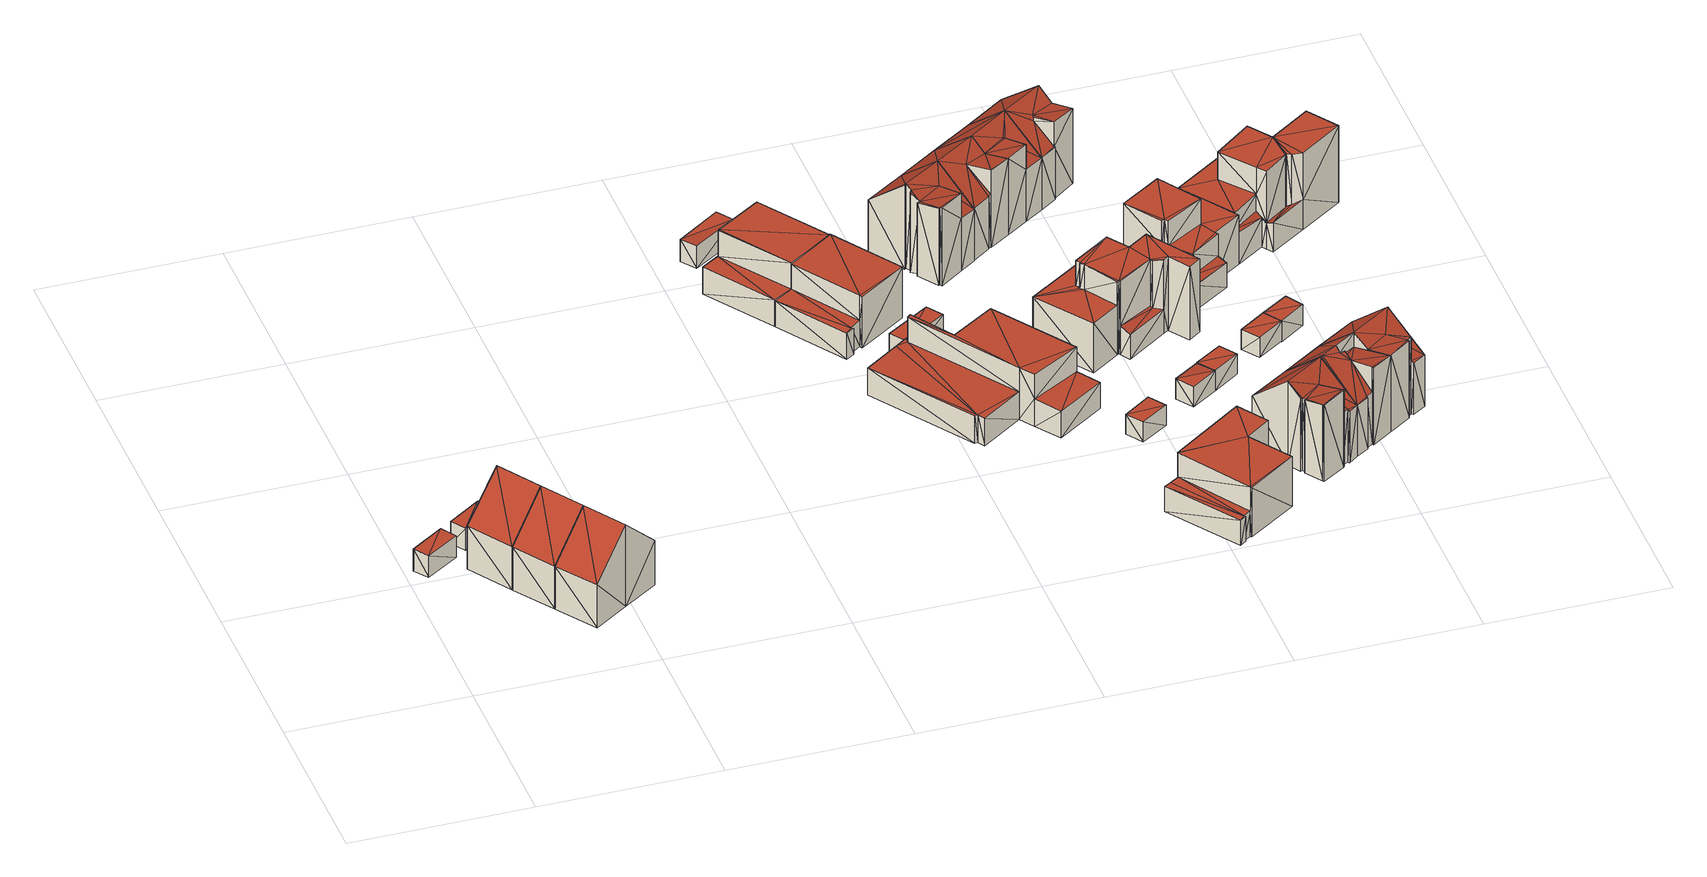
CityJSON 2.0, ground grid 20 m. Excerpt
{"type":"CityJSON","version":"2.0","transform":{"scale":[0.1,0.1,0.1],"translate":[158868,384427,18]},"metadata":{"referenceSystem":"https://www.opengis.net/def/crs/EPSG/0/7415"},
"CityObjects":{
"building1":{"type":"Building","attributes":{"oorspronkelijk_bouwjaar":2013,"status":"Pand in gebruik","geconstateerd":false,"h_maaiveld":18.62,"dak_type":"single horizontal","pw_datum":"2016-12-01","pw_actueel":"yes","pw_bron":"ahn3","reconstructie_methode":"tudelft3d-geoflow","versie_methode":"v21.03.1","kas_warenhuis":false,"ondergronds_type":"above ground","lod11_replace":false,"reconstruction_skipped":false},"geometry":[{"type":"Solid","lod":"2.2","boundaries":[[[[0,1,2]],[[2,1,3]],[[4,1,5]],[[5,1,0]],[[6,2,3]],[[7,6,3]],[[5,0,2]],[[6,5,2]],[[7,3,4]],[[4,3,1]],[[6,7,4]],[[5,6,4]]]],"semantics":{"surfaces":[{"type":"GroundSurface"},{"type":"WallSurface"},{"type":"RoofSurface"}],"values":[[0,0,1,1,1,1,1,1,1,1,2,2]]}}]},
"building2":{"type":"Building","attributes":{"oorspronkelijk_bouwjaar":2013,"status":"Pand in gebruik","geconstateerd":false,"h_maaiveld":18.62,"dak_type":"single horizontal","pw_datum":"2016-12-01","pw_actueel":"yes","pw_bron":"ahn3","reconstructie_methode":"tudelft3d-geoflow","versie_methode":"v21.03.1","kas_warenhuis":false,"ondergronds_type":"above ground","lod11_replace":false,"reconstruction_skipped":false},"geometry":[{"type":"Solid","lod":"2.2","boundaries":[[[[8,9,10]],[[11,8,10]],[[12,8,13]],[[13,8,11]],[[14,10,15]],[[15,10,9]],[[13,11,14]],[[14,11,10]],[[15,9,12]],[[12,9,8]],[[15,12,14]],[[14,12,13]]]],"semantics":{"surfaces":[{"type":"GroundSurface"},{"type":"WallSurface"},{"type":"RoofSurface"}],"values":[[0,0,1,1,1,1,1,1,1,1,2,2]]}}]},
"building3":{"type":"Building","attributes":{"oorspronkelijk_bouwjaar":2013,"status":"Pand in gebruik","geconstateerd":false,"h_maaiveld":18.61,"dak_type":"slanted","pw_datum":"2016-12-01","pw_actueel":"yes","pw_bron":"ahn3","reconstructie_methode":"tudelft3d-geoflow","versie_methode":"v21.03.1","kas_warenhuis":false,"ondergronds_type":"above ground","lod11_replace":false,"reconstruction_skipped":false},"geometry":[{"type":"Solid","lod":"2.2","boundaries":[[[[16,17,18]],[[19,20,21]],[[20,18,17]],[[21,20,17]],[[22,21,17]],[[23,22,17]],[[24,20,25]],[[25,20,19]],[[25,19,21]],[[22,25,21]],[[23,17,26]],[[26,17,16]],[[27,18,20]],[[24,27,20]],[[26,16,18]],[[27,26,18]],[[25,22,24]],[[24,22,23]],[[24,23,27]],[[27,23,26]]]],"semantics":{"surfaces":[{"type":"GroundSurface"},{"type":"WallSurface"},{"type":"RoofSurface"}],"values":[[0,0,0,0,1,1,1,1,1,1,1,1,1,1,1,1,2,2,2,2]]}}]},
"building4":{"type":"Building","attributes":{"oorspronkelijk_bouwjaar":2013,"status":"Pand in gebruik","geconstateerd":false,"h_maaiveld":18.62,"dak_type":"slanted","pw_datum":"2016-12-01","pw_actueel":"yes","pw_bron":"ahn3","reconstructie_methode":"tudelft3d-geoflow","versie_methode":"v21.03.1","kas_warenhuis":false,"ondergronds_type":"above ground","lod11_replace":false,"reconstruction_skipped":false},"geometry":[{"type":"Solid","lod":"2.2","boundaries":[[[[19,28,29]],[[20,29,30]],[[20,19,29]],[[20,30,18]],[[24,20,27]],[[27,20,18]],[[31,30,29]],[[32,31,29]],[[27,18,30]],[[31,27,30]],[[33,28,25]],[[25,28,19]],[[25,19,20]],[[24,25,20]],[[32,29,33]],[[33,29,28]],[[31,32,24]],[[27,31,24]],[[32,33,24]],[[24,33,25]]]],"semantics":{"surfaces":[{"type":"GroundSurface"},{"type":"WallSurface"},{"type":"RoofSurface"}],"values":[[0,0,0,0,1,1,1,1,1,1,1,1,1,1,1,1,2,2,2,2]]}}]},
"building5":{"type":"Building","attributes":{"oorspronkelijk_bouwjaar":2013,"status":"Pand in gebruik","geconstateerd":false,"h_maaiveld":18.62,"dak_type":"slanted","pw_datum":"2016-12-01","pw_actueel":"yes","pw_bron":"ahn3","reconstructie_methode":"tudelft3d-geoflow","versie_methode":"v21.03.1","kas_warenhuis":false,"ondergronds_type":"above ground","lod11_replace":false,"reconstruction_skipped":false},"geometry":[{"type":"Solid","lod":"2.2","boundaries":[[[[30,29,34]],[[34,29,35]],[[36,35,28]],[[35,29,28]],[[31,30,34]],[[37,31,34]],[[38,36,33]],[[33,36,28]],[[33,28,29]],[[32,33,29]],[[39,35,38]],[[38,35,36]],[[32,29,31]],[[31,29,30]],[[37,34,35]],[[39,37,35]],[[37,39,32]],[[31,37,32]],[[39,38,32]],[[32,38,33]]]],"semantics":{"surfaces":[{"type":"GroundSurface"},{"type":"WallSurface"},{"type":"RoofSurface"}],"values":[[0,0,0,0,1,1,1,1,1,1,1,1,1,1,1,1,2,2,2,2]]}}]},
"building6":{"type":"Building","attributes":{"oorspronkelijk_bouwjaar":2013,"status":"Pand in gebruik","geconstateerd":false,"h_maaiveld":18.41,"dak_type":"single horizontal","pw_datum":"2016-12-01","pw_actueel":"yes","pw_bron":"ahn3","reconstructie_methode":"tudelft3d-geoflow","versie_methode":"v21.03.1","kas_warenhuis":false,"ondergronds_type":"above ground","lod11_replace":false,"reconstruction_skipped":false},"geometry":[{"type":"Solid","lod":"2.2","boundaries":[[[[40,41,42]],[[42,41,43]],[[44,41,45]],[[45,41,40]],[[45,40,42]],[[46,45,42]],[[46,42,43]],[[47,46,43]],[[47,43,44]],[[44,43,41]],[[47,44,46]],[[46,44,45]]]],"semantics":{"surfaces":[{"type":"GroundSurface"},{"type":"WallSurface"},{"type":"RoofSurface"}],"values":[[0,0,1,1,1,1,1,1,1,1,2,2]]}}]},
"building7":{"type":"Building","attributes":{"oorspronkelijk_bouwjaar":2013,"status":"Pand in gebruik","geconstateerd":false,"h_maaiveld":18.41,"dak_type":"multiple horizontal","pw_datum":"2016-12-01","pw_actueel":"yes","pw_bron":"ahn3","reconstructie_methode":"tudelft3d-geoflow","versie_methode":"v21.03.1","kas_warenhuis":false,"ondergronds_type":"above ground","lod11_replace":false,"reconstruction_skipped":false},"geometry":[{"type":"Solid","lod":"2.2","boundaries":[[[[48,49,50]],[[51,52,48]],[[48,52,49]],[[51,48,53]],[[54,53,55]],[[51,53,54]],[[56,55,53]],[[57,56,53]],[[58,59,60]],[[60,59,54]],[[54,59,51]],[[61,52,59]],[[59,52,51]],[[62,49,61]],[[61,49,52]],[[63,64,58]],[[58,64,59]],[[65,50,49]],[[62,65,49]],[[60,54,55]],[[56,60,55]],[[64,48,50]],[[65,64,50]],[[64,53,48]],[[63,57,64]],[[64,57,53]],[[61,59,64]],[[62,64,65]],[[62,61,64]],[[60,56,57]],[[58,57,63]],[[58,60,57]]]],"semantics":{"surfaces":[{"type":"GroundSurface"},{"type":"WallSurface"},{"type":"RoofSurface"}],"values":[[0,0,0,0,0,0,1,1,1,1,1,1,1,1,1,1,1,1,1,1,1,1,1,1,1,1,2,2,2,2,2,2]]}}]},
"building8":{"type":"Building","attributes":{"oorspronkelijk_bouwjaar":2013,"status":"Pand in gebruik","geconstateerd":false,"h_maaiveld":18.41,"dak_type":"slanted","pw_datum":"2016-12-01","pw_actueel":"yes","pw_bron":"ahn3","reconstructie_methode":"tudelft3d-geoflow","versie_methode":"v21.03.1","kas_warenhuis":false,"ondergronds_type":"above ground","lod11_replace":false,"reconstruction_skipped":false},"geometry":[{"type":"Solid","lod":"2.2","boundaries":[[[[66,52,67]],[[68,69,54]],[[69,67,51]],[[70,66,67]],[[71,69,68]],[[69,51,54]],[[67,52,51]],[[72,66,70]],[[73,72,70]],[[59,51,74]],[[74,51,52]],[[75,67,69]],[[76,75,69]],[[73,70,75]],[[75,70,67]],[[77,76,78]],[[78,76,71]],[[71,76,69]],[[79,68,80]],[[80,68,54]],[[74,52,66]],[[72,74,66]],[[81,59,76]],[[77,81,76]],[[80,54,59]],[[81,80,59]],[[59,54,51]],[[78,71,79]],[[79,71,68]],[[73,75,72]],[[74,75,59]],[[59,75,76]],[[74,72,75]],[[81,77,80]],[[80,77,79]],[[79,77,78]]]],"semantics":{"surfaces":[{"type":"GroundSurface"},{"type":"WallSurface"},{"type":"RoofSurface"}],"values":[[0,0,0,0,0,0,0,1,1,1,1,1,1,1,1,1,1,1,1,1,1,1,1,1,1,1,1,1,1,2,2,2,2,2,2,2]]}}]},
"building9":{"type":"Building","attributes":{"oorspronkelijk_bouwjaar":2013,"status":"Pand in gebruik","geconstateerd":false,"h_maaiveld":18.41,"dak_type":"single horizontal","pw_datum":"2016-12-01","pw_actueel":"yes","pw_bron":"ahn3","reconstructie_methode":"tudelft3d-geoflow","versie_methode":"v21.03.1","kas_warenhuis":false,"ondergronds_type":"above ground","lod11_replace":false,"reconstruction_skipped":false},"geometry":[{"type":"Solid","lod":"2.2","boundaries":[[[[82,83,84]],[[85,82,84]],[[86,84,83]],[[87,86,83]],[[87,83,88]],[[88,83,82]],[[88,82,89]],[[89,82,85]],[[89,85,84]],[[86,89,84]],[[88,89,86]],[[87,88,86]]]],"semantics":{"surfaces":[{"type":"GroundSurface"},{"type":"WallSurface"},{"type":"RoofSurface"}],"values":[[0,0,1,1,1,1,1,1,1,1,2,2]]}}]},
"building10":{"type":"Building","attributes":{"oorspronkelijk_bouwjaar":2016,"status":"Pand in gebruik","geconstateerd":false,"h_maaiveld":18.33,"dak_type":"multiple horizontal","pw_datum":"2016-12-01","pw_actueel":"yes","pw_bron":"ahn3","reconstructie_methode":"tudelft3d-geoflow","versie_methode":"v21.03.1","kas_warenhuis":false,"ondergronds_type":"above ground","lod11_replace":false,"reconstruction_skipped":false},"geometry":[{"type":"Solid","lod":"2.2","boundaries":[[[[90,91,92]],[[92,91,93]],[[93,91,94]],[[95,90,92]],[[96,97,98]],[[99,97,96]],[[100,96,101]],[[99,96,100]],[[97,92,98]],[[95,92,102]],[[102,92,97]],[[103,102,97]],[[104,92,105]],[[106,104,105]],[[105,92,93]],[[107,101,96]],[[108,107,96]],[[109,95,102]],[[110,109,102]],[[111,98,92]],[[104,111,92]],[[112,99,113]],[[113,99,100]],[[114,90,95]],[[109,114,95]],[[115,103,97]],[[116,115,97]],[[117,112,118]],[[118,112,108]],[[113,100,107]],[[107,100,101]],[[119,91,114]],[[114,91,90]],[[105,93,120]],[[120,93,94]],[[106,105,121]],[[122,106,121]],[[120,94,119]],[[119,94,91]],[[123,116,97]],[[122,121,116]],[[123,122,116]],[[118,108,111]],[[111,108,98]],[[98,108,96]],[[112,97,99]],[[117,123,112]],[[112,123,97]],[[110,102,103]],[[115,110,103]],[[108,112,113]],[[107,108,113]],[[105,120,121]],[[109,110,114]],[[116,110,115]],[[116,121,110]],[[121,119,110]],[[120,119,121]],[[119,114,110]],[[117,118,123]],[[123,111,104]],[[123,118,111]],[[122,104,106]],[[123,104,122]]]],"semantics":{"surfaces":[{"type":"GroundSurface"},{"type":"WallSurface"},{"type":"RoofSurface"}],"values":[[0,0,0,0,0,0,0,0,0,0,0,0,1,1,1,1,1,1,1,1,1,1,1,1,1,1,1,1,1,1,1,1,1,1,1,1,1,1,1,1,1,1,1,1,1,1,1,1,1,1,2,2,2,2,2,2,2,2,2,2,2,2,2,2]]}}]},
"building11":{"type":"Building","attributes":{"oorspronkelijk_bouwjaar":2013,"status":"Pand in gebruik","geconstateerd":false,"h_maaiveld":18.42,"dak_type":"slanted","pw_datum":"2016-12-01","pw_actueel":"yes","pw_bron":"ahn3","reconstructie_methode":"tudelft3d-geoflow","versie_methode":"v21.03.1","kas_warenhuis":false,"ondergronds_type":"above ground","lod11_replace":false,"reconstruction_skipped":false},"geometry":[{"type":"Solid","lod":"2.2","boundaries":[[[[124,125,126]],[[126,127,128]],[[126,125,127]],[[129,128,130]],[[129,131,132]],[[133,131,129]],[[131,134,132]],[[135,134,131]],[[132,136,137]],[[129,132,128]],[[137,126,128]],[[132,137,128]],[[138,134,135]],[[139,138,135]],[[139,135,131]],[[140,139,131]],[[141,127,125]],[[142,141,125]],[[143,130,128]],[[144,143,128]],[[142,125,124]],[[145,142,124]],[[146,126,147]],[[147,126,137]],[[145,124,146]],[[146,124,126]],[[144,128,141]],[[141,128,127]],[[148,132,138]],[[138,132,134]],[[149,133,129]],[[150,151,149]],[[149,151,133]],[[140,131,133]],[[151,140,133]],[[147,137,152]],[[152,137,136]],[[152,136,148]],[[148,136,132]],[[149,129,143]],[[143,129,130]],[[150,149,153]],[[145,146,142]],[[141,146,144]],[[141,142,146]],[[139,140,138]],[[153,148,150]],[[150,140,151]],[[150,148,140]],[[148,138,140]],[[153,149,143]],[[153,143,144]],[[153,144,146]],[[148,153,147]],[[148,147,152]],[[147,153,146]]]],"semantics":{"surfaces":[{"type":"GroundSurface"},{"type":"WallSurface"},{"type":"RoofSurface"}],"values":[[0,0,0,0,0,0,0,0,0,0,0,0,1,1,1,1,1,1,1,1,1,1,1,1,1,1,1,1,1,1,1,1,1,1,1,1,1,1,1,1,1,1,2,2,2,2,2,2,2,2,2,2,2,2,2,2]]}}]},
"building12":{"type":"Building","attributes":{"oorspronkelijk_bouwjaar":2014,"status":"Pand in gebruik","geconstateerd":false,"h_maaiveld":18.48,"dak_type":"multiple horizontal","pw_datum":"2016-12-01","pw_actueel":"yes","pw_bron":"ahn3","reconstructie_methode":"tudelft3d-geoflow","versie_methode":"v21.03.1","kas_warenhuis":false,"ondergronds_type":"above ground","lod11_replace":false,"reconstruction_skipped":false},"geometry":[{"type":"Solid","lod":"2.2","boundaries":[[[[154,155,156]],[[157,156,158]],[[159,154,156]],[[160,161,162]],[[161,163,162]],[[164,157,161]],[[161,158,163]],[[165,157,164]],[[157,158,161]],[[156,155,166]],[[158,156,166]],[[167,154,168]],[[168,154,159]],[[169,161,160]],[[170,169,160]],[[170,160,171]],[[171,160,162]],[[172,155,167]],[[167,155,154]],[[173,158,174]],[[174,158,166]],[[175,164,169]],[[169,164,161]],[[176,163,173]],[[177,176,173]],[[173,163,158]],[[177,173,178]],[[178,173,179]],[[178,179,180]],[[180,179,165]],[[165,179,157]],[[174,166,172]],[[172,166,155]],[[181,156,179]],[[179,156,157]],[[168,159,181]],[[181,159,156]],[[171,162,176]],[[176,162,163]],[[180,165,164]],[[175,180,164]],[[168,181,167]],[[174,181,173]],[[173,181,179]],[[174,172,181]],[[172,167,181]],[[178,180,175]],[[177,178,169]],[[169,178,175]],[[171,169,170]],[[176,169,171]],[[177,169,176]]]],"semantics":{"surfaces":[{"type":"GroundSurface"},{"type":"WallSurface"},{"type":"RoofSurface"}],"values":[[0,0,0,0,0,0,0,0,0,0,0,1,1,1,1,1,1,1,1,1,1,1,1,1,1,1,1,1,1,1,1,1,1,1,1,1,1,1,1,1,1,2,2,2,2,2,2,2,2,2,2,2]]}}]},
"building13":{"type":"Building","attributes":{"oorspronkelijk_bouwjaar":2013,"status":"Pand in gebruik","geconstateerd":false,"h_maaiveld":18.46,"dak_type":"single horizontal","pw_datum":"2016-12-01","pw_actueel":"yes","pw_bron":"ahn3","reconstructie_methode":"tudelft3d-geoflow","versie_methode":"v21.03.1","kas_warenhuis":false,"ondergronds_type":"above ground","lod11_replace":false,"reconstruction_skipped":false},"geometry":[{"type":"Solid","lod":"2.2","boundaries":[[[[182,183,184]],[[185,182,184]],[[186,182,185]],[[187,186,185]],[[188,183,186]],[[186,183,182]],[[187,185,184]],[[189,187,184]],[[189,184,188]],[[188,184,183]],[[189,188,186]],[[187,189,186]]]],"semantics":{"surfaces":[{"type":"GroundSurface"},{"type":"WallSurface"},{"type":"RoofSurface"}],"values":[[0,0,1,1,1,1,1,1,1,1,2,2]]}}]},
"building14":{"type":"Building","attributes":{"oorspronkelijk_bouwjaar":2013,"status":"Pand in gebruik","geconstateerd":false,"h_maaiveld":18.46,"dak_type":"slanted","pw_datum":"2016-12-01","pw_actueel":"yes","pw_bron":"ahn3","reconstructie_methode":"tudelft3d-geoflow","versie_methode":"v21.03.1","kas_warenhuis":false,"ondergronds_type":"above ground","lod11_replace":false,"reconstruction_skipped":false},"geometry":[{"type":"Solid","lod":"2.2","boundaries":[[[[190,191,192]],[[193,191,194]],[[195,191,193]],[[196,191,195]],[[197,191,196]],[[198,197,199]],[[200,190,192]],[[197,196,199]],[[192,191,197]],[[144,191,201]],[[201,191,190]],[[141,194,191]],[[144,141,191]],[[202,195,203]],[[203,195,193]],[[204,199,205]],[[205,199,196]],[[201,190,200]],[[206,201,200]],[[203,193,194]],[[141,203,194]],[[205,196,195]],[[202,205,195]],[[207,198,204]],[[204,198,199]],[[208,209,207]],[[207,209,198]],[[198,209,197]],[[209,208,210]],[[211,192,197]],[[209,211,197]],[[206,200,192]],[[211,206,192]],[[202,203,144]],[[203,141,144]],[[209,210,211]],[[201,210,144]],[[202,210,205]],[[144,210,202]],[[201,211,210]],[[206,211,201]],[[210,208,205]],[[205,208,204]],[[204,208,207]]]],"semantics":{"surfaces":[{"type":"GroundSurface"},{"type":"WallSurface"},{"type":"RoofSurface"}],"values":[[0,0,0,0,0,0,0,0,0,1,1,1,1,1,1,1,1,1,1,1,1,1,1,1,1,1,1,1,1,1,1,1,1,2,2,2,2,2,2,2,2,2,2,2]]}}]},
"building15":{"type":"Building","attributes":{"oorspronkelijk_bouwjaar":2013,"status":"Pand in gebruik","geconstateerd":false,"h_maaiveld":18.46,"dak_type":"slanted","pw_datum":"2016-12-01","pw_actueel":"yes","pw_bron":"ahn3","reconstructie_methode":"tudelft3d-geoflow","versie_methode":"v21.03.1","kas_warenhuis":false,"ondergronds_type":"above ground","lod11_replace":false,"reconstruction_skipped":false},"geometry":[{"type":"Solid","lod":"2.2","boundaries":[[[[212,213,214]],[[215,216,217]],[[214,213,218]],[[217,219,220]],[[217,218,219]],[[217,216,218]],[[221,214,218]],[[216,221,218]],[[222,223,221]],[[224,225,223]],[[223,214,221]],[[224,223,222]],[[226,223,227]],[[227,223,225]],[[227,225,224]],[[228,227,224]],[[228,224,222]],[[229,228,222]],[[229,222,230]],[[230,222,221]],[[231,221,216]],[[232,230,231]],[[231,230,221]],[[233,220,219]],[[234,233,219]],[[235,215,236]],[[236,215,217]],[[237,238,239]],[[239,238,240]],[[239,240,241]],[[241,240,242]],[[243,218,244]],[[245,243,244]],[[244,218,213]],[[236,217,220]],[[233,236,220]],[[231,216,235]],[[235,216,215]],[[244,213,246]],[[246,213,212]],[[247,248,237]],[[237,248,238]],[[241,242,249]],[[249,242,234]],[[249,234,243]],[[243,234,218]],[[218,234,219]],[[232,231,247]],[[247,231,248]],[[246,212,250]],[[250,212,214]],[[245,244,251]],[[251,244,252]],[[251,252,253]],[[253,252,254]],[[253,254,255]],[[255,254,250]],[[255,250,226]],[[226,250,223]],[[223,250,214]],[[236,233,242]],[[234,242,233]],[[236,240,248]],[[236,242,240]],[[240,238,248]],[[235,248,231]],[[236,248,235]],[[241,249,243]],[[251,243,245]],[[241,243,230]],[[230,243,251]],[[229,251,226]],[[251,253,255]],[[251,255,226]],[[232,241,230]],[[226,227,228]],[[226,228,229]],[[247,237,232]],[[230,251,229]],[[239,241,237]],[[237,241,232]],[[250,254,246]],[[244,254,252]],[[244,246,254]]]],"semantics":{"surfaces":[{"type":"GroundSurface"},{"type":"WallSurface"},{"type":"RoofSurface"}],"values":[[0,0,0,0,0,0,0,0,0,0,0,0,1,1,1,1,1,1,1,1,1,1,1,1,1,1,1,1,1,1,1,1,1,1,1,1,1,1,1,1,1,1,1,1,1,1,1,1,1,1,1,1,1,1,1,1,1,1,1,1,2,2,2,2,2,2,2,2,2,2,2,2,2,2,2,2,2,2,2,2,2,2,2,2]]}}]},
"building16":{"type":"Building","attributes":{"oorspronkelijk_bouwjaar":2013,"status":"Pand in gebruik","geconstateerd":false,"h_maaiveld":18.46,"dak_type":"single horizontal","pw_datum":"2016-12-01","pw_actueel":"yes","pw_bron":"ahn3","reconstructie_methode":"tudelft3d-geoflow","versie_methode":"v21.03.1","kas_warenhuis":false,"ondergronds_type":"above ground","lod11_replace":false,"reconstruction_skipped":false},"geometry":[{"type":"Solid","lod":"2.2","boundaries":[[[[256,257,258]],[[258,257,259]],[[260,256,258]],[[261,260,258]],[[262,259,263]],[[263,259,257]],[[261,258,259]],[[262,261,259]],[[263,257,260]],[[260,257,256]],[[263,260,261]],[[262,263,261]]]],"semantics":{"surfaces":[{"type":"GroundSurface"},{"type":"WallSurface"},{"type":"RoofSurface"}],"values":[[0,0,1,1,1,1,1,1,1,1,2,2]]}}]},
"building17":{"type":"Building","attributes":{"oorspronkelijk_bouwjaar":2013,"status":"Pand in gebruik","geconstateerd":false,"h_maaiveld":18.47,"dak_type":"slanted","pw_datum":"2016-12-01","pw_actueel":"yes","pw_bron":"ahn3","reconstructie_methode":"tudelft3d-geoflow","versie_methode":"v21.03.1","kas_warenhuis":false,"ondergronds_type":"above ground","lod11_replace":false,"reconstruction_skipped":false},"geometry":[{"type":"Solid","lod":"2.2","boundaries":[[[[193,264,195]],[[265,266,264]],[[196,266,199]],[[196,264,266]],[[195,264,196]],[[267,264,193]],[[268,266,269]],[[269,266,265]],[[269,265,264]],[[270,269,264]],[[205,196,199]],[[204,205,199]],[[271,268,272]],[[273,271,272]],[[202,195,205]],[[205,195,196]],[[268,199,266]],[[271,204,268]],[[268,204,199]],[[273,272,274]],[[275,267,203]],[[203,267,193]],[[203,193,195]],[[202,203,195]],[[270,264,275]],[[275,264,267]],[[270,275,203]],[[202,270,203]],[[273,274,205]],[[271,205,204]],[[271,273,205]],[[270,272,269]],[[274,270,202]],[[269,272,268]],[[270,274,272]],[[202,205,274]]]],"semantics":{"surfaces":[{"type":"GroundSurface"},{"type":"WallSurface"},{"type":"RoofSurface"}],"values":[[0,0,0,0,0,0,1,1,1,1,1,1,1,1,1,1,1,1,1,1,1,1,1,1,1,1,2,2,2,2,2,2,2,2,2,2]]}}]},
"building18":{"type":"Building","attributes":{"oorspronkelijk_bouwjaar":2013,"status":"Pand in gebruik","geconstateerd":false,"h_maaiveld":18.48,"dak_type":"slanted","pw_datum":"2016-12-01","pw_actueel":"yes","pw_bron":"ahn3","reconstructie_methode":"tudelft3d-geoflow","versie_methode":"v21.03.1","kas_warenhuis":false,"ondergronds_type":"above ground","lod11_replace":false,"reconstruction_skipped":false},"geometry":[{"type":"Solid","lod":"2.2","boundaries":[[[[276,277,278]],[[279,280,278]],[[281,276,282]],[[280,276,278]],[[283,284,285]],[[286,280,284]],[[287,282,286]],[[284,280,285]],[[288,286,289]],[[290,291,288]],[[292,287,291]],[[292,291,293]],[[291,286,288]],[[287,286,291]],[[282,276,280]],[[286,282,280]],[[294,287,295]],[[295,287,292]],[[296,285,280]],[[297,296,280]],[[298,288,299]],[[299,288,289]],[[300,281,282]],[[301,300,282]],[[302,277,276]],[[303,302,276]],[[304,305,306]],[[299,289,305]],[[304,299,305]],[[305,289,286]],[[295,292,293]],[[307,295,293]],[[307,293,291]],[[308,307,291]],[[305,286,309]],[[309,286,284]],[[301,282,287]],[[294,301,287]],[[310,290,288]],[[298,310,288]],[[308,291,290]],[[310,308,290]],[[303,276,300]],[[300,276,281]],[[309,284,311]],[[311,284,283]],[[311,283,296]],[[296,283,285]],[[312,279,278]],[[313,312,278]],[[314,313,278]],[[314,278,302]],[[302,278,277]],[[297,280,312]],[[312,280,279]],[[314,302,303]],[[314,303,297]],[[314,297,312]],[[313,314,312]],[[303,300,301]],[[297,303,306]],[[306,303,301]],[[309,306,305]],[[296,306,309]],[[296,309,311]],[[297,306,296]],[[307,308,295]],[[304,308,298]],[[298,308,310]],[[299,304,298]],[[304,294,308]],[[306,301,294]],[[294,295,308]],[[306,294,304]]]],"semantics":{"surfaces":[{"type":"GroundSurface"},{"type":"WallSurface"},{"type":"RoofSurface"}],"values":[[0,0,0,0,0,0,0,0,0,0,0,0,0,0,0,0,1,1,1,1,1,1,1,1,1,1,1,1,1,1,1,1,1,1,1,1,1,1,1,1,1,1,1,1,1,1,1,1,1,1,1,1,1,1,1,2,2,2,2,2,2,2,2,2,2,2,2,2,2,2,2,2,2,2]]}}]},
"building19":{"type":"Building","attributes":{"oorspronkelijk_bouwjaar":2013,"status":"Pand in gebruik","geconstateerd":false,"h_maaiveld":18.46,"dak_type":"single horizontal","pw_datum":"2016-12-01","pw_actueel":"yes","pw_bron":"ahn3","reconstructie_methode":"tudelft3d-geoflow","versie_methode":"v21.03.1","kas_warenhuis":false,"ondergronds_type":"above ground","lod11_replace":false,"reconstruction_skipped":false},"geometry":[{"type":"Solid","lod":"2.2","boundaries":[[[[315,316,256]],[[256,316,257]],[[317,256,263]],[[263,256,257]],[[318,315,256]],[[317,318,256]],[[319,316,315]],[[318,319,315]],[[263,257,319]],[[319,257,316]],[[263,319,317]],[[317,319,318]]]],"semantics":{"surfaces":[{"type":"GroundSurface"},{"type":"WallSurface"},{"type":"RoofSurface"}],"values":[[0,0,1,1,1,1,1,1,1,1,2,2]]}}]},
"building20":{"type":"Building","attributes":{"oorspronkelijk_bouwjaar":2013,"status":"Pand in gebruik","geconstateerd":false,"h_maaiveld":18.47,"dak_type":"slanted","pw_datum":"2016-12-01","pw_actueel":"yes","pw_bron":"ahn3","reconstructie_methode":"tudelft3d-geoflow","versie_methode":"v21.03.1","kas_warenhuis":false,"ondergronds_type":"above ground","lod11_replace":false,"reconstruction_skipped":false},"geometry":[{"type":"Solid","lod":"2.2","boundaries":[[[[320,321,322]],[[264,322,265]],[[264,320,322]],[[322,323,265]],[[324,320,264]],[[325,264,267]],[[324,264,325]],[[326,321,327]],[[327,321,320]],[[270,264,269]],[[269,264,265]],[[269,265,323]],[[328,269,323]],[[329,324,330]],[[330,324,325]],[[327,320,324]],[[329,327,324]],[[330,325,267]],[[275,330,267]],[[275,267,264]],[[270,275,264]],[[331,332,333]],[[334,335,326]],[[326,335,321]],[[321,335,322]],[[332,331,334]],[[334,331,335]],[[328,323,322]],[[335,328,322]],[[270,329,330]],[[275,270,330]],[[269,331,270]],[[270,331,333]],[[335,331,269]],[[329,333,327]],[[270,333,329]],[[269,328,335]],[[332,334,333]],[[333,326,327]],[[333,334,326]]]],"semantics":{"surfaces":[{"type":"GroundSurface"},{"type":"WallSurface"},{"type":"RoofSurface"}],"values":[[0,0,0,0,0,0,0,1,1,1,1,1,1,1,1,1,1,1,1,1,1,1,1,1,1,1,1,1,1,2,2,2,2,2,2,2,2,2,2,2]]}}]},
"building21":{"type":"Building","attributes":{"oorspronkelijk_bouwjaar":2013,"status":"Pand in gebruik","geconstateerd":false,"h_maaiveld":18.47,"dak_type":"slanted","pw_datum":"2016-12-01","pw_actueel":"yes","pw_bron":"ahn3","reconstructie_methode":"tudelft3d-geoflow","versie_methode":"v21.03.1","kas_warenhuis":false,"ondergronds_type":"above ground","lod11_replace":false,"reconstruction_skipped":false},"geometry":[{"type":"Solid","lod":"2.2","boundaries":[[[[279,336,337]],[[338,339,340]],[[337,336,341]],[[337,341,339]],[[337,339,342]],[[339,341,340]],[[285,342,343]],[[337,342,285]],[[344,336,312]],[[312,336,279]],[[312,279,337]],[[345,312,337]],[[346,338,347]],[[347,338,340]],[[348,349,346]],[[346,349,338]],[[338,349,339]],[[349,348,350]],[[351,352,350]],[[353,354,344]],[[344,341,336]],[[344,354,341]],[[345,355,356]],[[296,285,343]],[[357,296,343]],[[355,345,296]],[[296,337,285]],[[296,345,337]],[[347,340,354]],[[354,340,341]],[[358,359,353]],[[353,359,354]],[[352,351,360]],[[361,352,360]],[[361,360,359]],[[358,361,359]],[[362,342,339]],[[349,362,339]],[[357,343,342]],[[362,357,342]],[[358,356,361]],[[357,362,296]],[[296,362,350]],[[350,362,349]],[[352,361,350]],[[361,356,350]],[[356,296,350]],[[355,296,356]],[[360,351,359]],[[348,347,350]],[[351,350,354]],[[359,351,354]],[[350,347,354]],[[348,346,347]],[[356,358,312]],[[312,358,344]],[[344,358,353]],[[345,356,312]]]],"semantics":{"surfaces":[{"type":"GroundSurface"},{"type":"WallSurface"},{"type":"RoofSurface"}],"values":[[0,0,0,0,0,0,0,0,1,1,1,1,1,1,1,1,1,1,1,1,1,1,1,1,1,1,1,1,1,1,1,1,1,1,1,1,1,1,1,1,2,2,2,2,2,2,2,2,2,2,2,2,2,2,2,2,2,2]]}}]},
"building22":{"type":"Building","attributes":{"oorspronkelijk_bouwjaar":2013,"status":"Pand in gebruik","geconstateerd":false,"h_maaiveld":18.46,"dak_type":"single horizontal","pw_datum":"2016-12-01","pw_actueel":"yes","pw_bron":"ahn3","reconstructie_methode":"tudelft3d-geoflow","versie_methode":"v21.03.1","kas_warenhuis":false,"ondergronds_type":"above ground","lod11_replace":false,"reconstruction_skipped":false},"geometry":[{"type":"Solid","lod":"2.2","boundaries":[[[[363,364,365]],[[366,363,365]],[[367,364,363]],[[368,367,363]],[[368,363,369]],[[369,363,366]],[[370,365,364]],[[367,370,364]],[[369,366,370]],[[370,366,365]],[[369,370,368]],[[368,370,367]]]],"semantics":{"surfaces":[{"type":"GroundSurface"},{"type":"WallSurface"},{"type":"RoofSurface"}],"values":[[0,0,1,1,1,1,1,1,1,1,2,2]]}}]},
"building23":{"type":"Building","attributes":{"oorspronkelijk_bouwjaar":2013,"status":"Pand in gebruik","geconstateerd":false,"h_maaiveld":18.44,"dak_type":"slanted","pw_datum":"2016-12-01","pw_actueel":"yes","pw_bron":"ahn3","reconstructie_methode":"tudelft3d-geoflow","versie_methode":"v21.03.1","kas_warenhuis":false,"ondergronds_type":"above ground","lod11_replace":false,"reconstruction_skipped":false},"geometry":[{"type":"Solid","lod":"2.2","boundaries":[[[[371,372,373]],[[374,375,376]],[[377,371,373]],[[376,378,379]],[[375,380,376]],[[376,380,378]],[[380,381,378]],[[382,383,384]],[[385,383,382]],[[383,381,380]],[[384,383,380]],[[373,372,381]],[[383,373,381]],[[386,378,381]],[[387,386,381]],[[387,381,372]],[[388,387,372]],[[388,372,371]],[[389,388,371]],[[390,385,382]],[[391,390,382]],[[391,382,384]],[[392,391,384]],[[393,386,394]],[[394,386,395]],[[394,395,396]],[[397,394,396]],[[398,399,392]],[[400,398,392]],[[400,392,401]],[[401,392,380]],[[380,392,384]],[[386,379,378]],[[393,402,386]],[[386,402,379]],[[403,374,376]],[[404,403,376]],[[401,380,405]],[[405,380,375]],[[406,407,408]],[[408,407,404]],[[389,371,409]],[[409,371,377]],[[410,383,390]],[[390,383,385]],[[411,410,399]],[[398,411,399]],[[412,373,410]],[[411,412,410]],[[410,373,383]],[[409,377,412]],[[412,377,373]],[[408,404,402]],[[402,404,379]],[[379,404,376]],[[397,396,406]],[[406,396,407]],[[405,375,403]],[[403,375,374]],[[391,392,399]],[[390,391,410]],[[410,391,399]],[[388,389,412]],[[404,407,403]],[[388,396,387]],[[405,407,401]],[[386,387,395]],[[387,396,395]],[[389,409,412]],[[412,411,398]],[[388,412,396]],[[398,407,396]],[[412,398,396]],[[401,407,398]],[[400,401,398]],[[405,403,407]],[[397,406,394]],[[394,408,402]],[[394,406,408]],[[394,402,393]]]],"semantics":{"surfaces":[{"type":"GroundSurface"},{"type":"WallSurface"},{"type":"RoofSurface"}],"values":[[0,0,0,0,0,0,0,0,0,0,0,0,0,1,1,1,1,1,1,1,1,1,1,1,1,1,1,1,1,1,1,1,1,1,1,1,1,1,1,1,1,1,1,1,1,1,1,1,1,1,1,1,1,1,1,1,1,1,1,2,2,2,2,2,2,2,2,2,2,2,2,2,2,2,2,2,2,2,2,2]]}}]},
"building24":{"type":"Building","attributes":{"oorspronkelijk_bouwjaar":2013,"status":"Pand in gebruik","geconstateerd":false,"h_maaiveld":18.47,"dak_type":"slanted","pw_datum":"2016-12-01","pw_actueel":"yes","pw_bron":"ahn3","reconstructie_methode":"tudelft3d-geoflow","versie_methode":"v21.03.1","kas_warenhuis":false,"ondergronds_type":"above ground","lod11_replace":false,"reconstruction_skipped":false},"geometry":[{"type":"Solid","lod":"2.2","boundaries":[[[[336,413,341]],[[414,415,416]],[[341,413,417]],[[418,417,415]],[[419,417,418]],[[415,417,416]],[[340,418,420]],[[419,418,340]],[[341,417,419]],[[421,414,416]],[[422,421,416]],[[423,413,344]],[[344,413,336]],[[424,415,421]],[[421,415,414]],[[425,420,426]],[[426,420,418]],[[427,417,423]],[[423,417,413]],[[353,341,428]],[[428,341,419]],[[422,416,417]],[[427,422,417]],[[428,419,340]],[[347,428,340]],[[347,340,420]],[[425,347,420]],[[429,424,430]],[[344,336,341]],[[353,344,341]],[[424,418,415]],[[429,426,424]],[[424,426,418]],[[422,427,430]],[[421,422,424]],[[428,430,353]],[[430,427,353]],[[424,422,430]],[[423,344,353]],[[427,423,353]],[[426,430,428]],[[426,429,430]],[[426,428,347]],[[426,347,425]]]],"semantics":{"surfaces":[{"type":"GroundSurface"},{"type":"WallSurface"},{"type":"RoofSurface"}],"values":[[0,0,0,0,0,0,0,0,0,1,1,1,1,1,1,1,1,1,1,1,1,1,1,1,1,1,1,1,1,1,1,1,1,2,2,2,2,2,2,2,2,2,2,2]]}}]},
"building25":{"type":"Building","attributes":{"oorspronkelijk_bouwjaar":2013,"status":"Pand in gebruik","geconstateerd":false,"h_maaiveld":18.45,"dak_type":"single horizontal","pw_datum":"2016-12-01","pw_actueel":"yes","pw_bron":"ahn3","reconstructie_methode":"tudelft3d-geoflow","versie_methode":"v21.03.1","kas_warenhuis":false,"ondergronds_type":"above ground","lod11_replace":false,"reconstruction_skipped":false},"geometry":[{"type":"Solid","lod":"2.2","boundaries":[[[[431,432,433]],[[433,432,434]],[[367,433,434]],[[370,367,434]],[[435,432,436]],[[436,432,431]],[[370,434,432]],[[435,370,432]],[[436,431,367]],[[367,431,433]],[[436,367,435]],[[435,367,370]]]],"semantics":{"surfaces":[{"type":"GroundSurface"},{"type":"WallSurface"},{"type":"RoofSurface"}],"values":[[0,0,1,1,1,1,1,1,1,1,2,2]]}}]},
"building26":{"type":"Building","attributes":{"oorspronkelijk_bouwjaar":2013,"status":"Pand in gebruik","geconstateerd":false,"h_maaiveld":18.44,"dak_type":"slanted","pw_datum":"2016-12-01","pw_actueel":"yes","pw_bron":"ahn3","reconstructie_methode":"tudelft3d-geoflow","versie_methode":"v21.03.1","kas_warenhuis":false,"ondergronds_type":"above ground","lod11_replace":false,"reconstruction_skipped":false},"geometry":[{"type":"Solid","lod":"2.2","boundaries":[[[[437,438,439]],[[375,440,441]],[[441,440,374]],[[441,439,442]],[[443,444,374]],[[444,441,374]],[[439,441,444]],[[438,442,439]],[[442,445,446]],[[442,446,441]],[[447,438,448]],[[448,438,437]],[[448,437,449]],[[449,437,439]],[[449,439,450]],[[451,449,450]],[[450,439,444]],[[452,440,453]],[[453,440,375]],[[454,441,455]],[[455,441,446]],[[456,457,458]],[[459,456,458]],[[450,444,460]],[[460,444,443]],[[455,446,445]],[[461,455,445]],[[462,463,456]],[[456,463,457]],[[464,465,447]],[[447,465,438]],[[438,465,442]],[[466,467,465]],[[464,466,465]],[[459,458,467]],[[466,459,467]],[[461,445,442]],[[465,461,442]],[[468,469,470]],[[471,468,470]],[[471,470,462]],[[462,470,463]],[[463,470,472]],[[473,452,470]],[[470,452,472]],[[453,375,454]],[[454,375,441]],[[460,443,374]],[[403,460,374]],[[451,450,469]],[[468,451,469]],[[452,374,440]],[[473,403,452]],[[452,403,374]],[[453,454,452]],[[452,454,472]],[[463,454,455]],[[472,454,463]],[[461,465,467]],[[457,461,467]],[[458,457,467]],[[463,461,457]],[[455,461,463]],[[447,449,464]],[[456,459,449]],[[464,449,466]],[[447,448,449]],[[466,449,459]],[[449,468,471]],[[451,468,449]],[[471,462,456]],[[449,471,456]],[[469,473,470]],[[460,469,450]],[[460,403,469]],[[469,403,473]]]],"semantics":{"surfaces":[{"type":"GroundSurface"},{"type":"WallSurface"},{"type":"RoofSurface"}],"values":[[0,0,0,0,0,0,0,0,0,0,1,1,1,1,1,1,1,1,1,1,1,1,1,1,1,1,1,1,1,1,1,1,1,1,1,1,1,1,1,1,1,1,1,1,1,1,1,1,1,1,1,1,1,1,2,2,2,2,2,2,2,2,2,2,2,2,2,2,2,2,2,2,2,2,2,2]]}}]}
},
"vertices":[
[9,219,6],[46,244,6],[20,203,6],[57,227,6],[46,244,33],[9,219,33],[20,203,33],[57,227,33],
[96,277,6],[107,261,6],[70,236,6],[59,252,6],[96,277,33],[59,252,33],[70,236,33],[107,261,33],
[61,205,6],[101,231,6],[93,157,6],[171,209,6],[132,184,6],[139,257,6],[139,257,61],[101,231,107],[132,184,107],[171,209,61],[61,205,59],[93,157,59],
[201,165,6],[162,139,6],[123,112,6],[123,112,59],[162,139,107],[201,165,61],
[153,68,6],[192,94,6],[231,120,6],[153,68,59],[231,120,61],[192,94,107],
[479,676,4],[491,657,4],[430,642,4],[442,625,4],[491,657,32],[479,676,31],[430,642,31],[442,625,32],
[455,596,4],[434,582,4],[455,597,4],[507,520,4],[485,506,4],[456,597,4],[560,556,4],[508,633,4],[508,633,66],[456,597,68],[507,520,68],[507,520,36],[560,556,66],[485,506,37],[434,582,37],[455,596,68],[455,596,36],[455,597,36],
[536,430,4],[543,438,4],[611,480,4],[555,447,4],[545,436,4],[557,444,4],[536,430,36],[545,436,36],[485,506,36],[543,438,36],[555,447,36],[555,447,67],[557,444,67],[611,480,67],[560,556,67],[507,520,67],
[590,404,4],[578,422,4],[628,455,4],[640,437,4],[628,455,31],[578,422,32],[590,404,32],[640,437,31],
[537,367,3],[576,394,3],[624,353,3],[593,400,3],[590,404,3],[613,254,3],[734,296,3],[668,279,3],[673,386,3],[679,263,3],[698,236,3],[751,272,3],[616,255,3],[621,247,3],[624,353,67],[593,400,36],[593,400,67],[751,272,35],[734,296,36],[613,254,37],[616,255,37],[673,386,66],[679,263,37],[698,236,36],[537,367,36],[621,247,37],[668,279,37],[679,263,67],[734,296,66],[576,394,36],[590,404,36],[589,397,36],[589,397,67],[668,279,67],
[639,558,4],[613,596,4],[641,560,4],[658,627,4],[684,589,4],[692,538,4],[710,550,4],[664,522,4],[651,546,4],[666,520,4],[648,544,4],[663,522,4],[643,552,4],[645,555,4],[648,544,94],[663,522,99],[664,522,99],[658,627,69],[613,596,70],[710,550,68],[684,589,107],[639,558,108],[641,560,108],[645,555,103],[651,546,94],[692,538,69],[692,538,100],[666,520,100],[643,552,102],[678,565,94],
[810,2,5],[756,81,5],[816,8,5],[824,14,5],[774,92,5],[817,7,5],[876,114,5],[849,95,5],[854,147,5],[774,93,5],[880,49,5],[825,12,5],[764,86,5],[810,2,36],[817,7,36],[849,95,67],[876,114,68],[854,147,68],[756,81,36],[774,92,36],[764,86,36],[880,49,67],[774,93,66],[774,92,66],[824,14,66],[824,14,36],[825,12,66],[816,8,36],
[761,220,5],[791,240,5],[804,221,5],[773,201,5],[761,220,29],[773,201,30],[791,240,30],[804,221,30],
[710,550,5],[684,589,5],[730,565,5],[704,658,5],[658,627,5],[730,619,5],[739,605,5],[733,567,5],[733,566,5],[756,581,5],[730,564,5],[710,550,69],[730,619,107],[704,658,69],[756,581,99],[739,605,93],[730,564,69],[733,566,100],[733,567,100],[733,567,70],[715,591,94],[730,565,69],
[805,340,5],[798,351,5],[851,371,5],[797,444,5],[809,426,5],[720,393,5],[797,352,5],[795,351,5],[763,329,5],[825,403,5],[848,419,5],[857,375,5],[886,363,5],[872,353,5],[857,375,96],[872,353,95],[886,363,95],[848,419,96],[825,403,96],[809,426,65],[809,426,96],[763,329,66],[795,351,66],[797,444,65],[720,393,65],[770,393,96],[770,393,65],[769,392,96],[769,392,65],[773,389,96],[773,389,65],[797,352,95],[798,351,40],[798,351,95],[805,340,35],[767,398,96],[767,398,65],[795,351,95],[851,371,35],[838,376,96],[838,376,39],[840,373,96],[840,373,38],[851,371,96],
[856,281,5],[869,262,5],[827,261,5],[840,242,5],[856,281,29],[827,261,30],[840,242,30],[869,262,30],
[775,650,5],[801,611,5],[780,597,5],[749,688,5],[780,597,69],[801,611,69],[775,650,107],[780,597,100],[766,621,91],[766,621,95],[764,623,94],[749,688,69],
[898,118,5],[873,156,5],[874,157,5],[918,187,5],[943,149,5],[907,104,5],[909,105,5],[958,102,5],[957,104,5],[969,110,5],[950,100,5],[912,101,5],[950,97,5],[951,98,5],[924,80,5],[924,81,5],[910,100,5],[923,81,5],[912,101,95],[910,100,95],[969,110,68],[943,149,107],[950,97,100],[951,98,100],[907,104,94],[909,105,94],[873,156,70],[898,118,108],[950,100,99],[950,100,70],[932,122,94],[923,81,99],[924,81,99],[957,104,70],[924,80,99],[958,102,68],[918,187,69],[874,157,69],[874,157,70],
[886,301,5],[899,282,5],[856,281,30],[886,301,30],[899,282,30],
[830,666,5],[845,644,5],[819,625,5],[820,624,5],[821,680,5],[794,719,5],[845,644,98],[830,666,93],[820,624,69],[821,680,107],[794,719,69],[804,645,91],[804,645,95],[805,651,94],[819,625,100],[819,625,70],
[963,217,5],[943,150,5],[991,124,5],[990,126,5],[1014,140,5],[988,179,5],[982,120,5],[983,119,5],[963,217,69],[943,150,106],[991,124,100],[1014,140,99],[990,126,100],[990,126,69],[976,151,94],[972,159,92],[972,159,101],[988,179,107],[988,179,89],[943,150,108],[946,151,107],[983,119,68],[964,163,107],[964,163,91],[966,157,92],[966,157,102],[982,120,69],
[916,321,5],[946,341,5],[959,322,5],[929,302,5],[946,341,30],[916,321,30],[929,302,30],[959,322,30],
[871,385,4],[848,419,4],[891,400,4],[917,525,4],[960,462,4],[889,507,4],[892,399,4],[870,435,4],[843,476,4],[928,441,4],[871,434,4],[936,428,4],[895,402,4],[930,437,4],[895,401,4],[870,435,65],[871,434,65],[848,419,65],[871,385,65],[895,401,34],[936,428,34],[930,437,38],[870,435,96],[873,437,96],[873,437,65],[876,433,65],[876,433,96],[895,413,65],[895,413,38],[930,437,65],[928,441,65],[843,476,96],[917,525,65],[889,507,65],[960,462,65],[919,459,96],[919,459,65],[889,507,95],[892,399,65],[895,402,34],[895,402,65],[891,400,65],
[1008,247,5],[1045,161,5],[1043,163,5],[1060,171,5],[1034,210,5],[1038,159,5],[998,165,5],[1039,157,5],[1045,161,68],[1060,171,68],[1008,247,69],[1043,163,70],[1039,157,100],[1038,159,100],[1034,210,107],[998,165,93],[1043,163,100],[1023,183,94],
[976,361,4],[988,342,4],[946,341,4],[959,322,4],[988,342,30],[976,361,30],
[1065,565,4],[1088,531,4],[1019,533,4],[957,465,4],[991,483,4],[1040,498,4],[991,575,4],[1001,559,4],[999,471,4],[994,478,4],[1088,531,99],[1065,565,99],[1019,533,99],[1001,559,65],[1001,559,99],[957,465,46],[960,462,43],[991,483,40],[994,478,36],[1022,500,99],[1022,500,35],[1023,501,35],[1023,501,99],[991,575,65],[999,471,40],[995,479,99],[995,479,36],[1040,498,99],[1040,498,41],[1028,499,99],[1028,499,37],[959,526,99],[959,526,65],[987,489,66],[987,489,99],[987,489,45],[957,465,66]
]}
